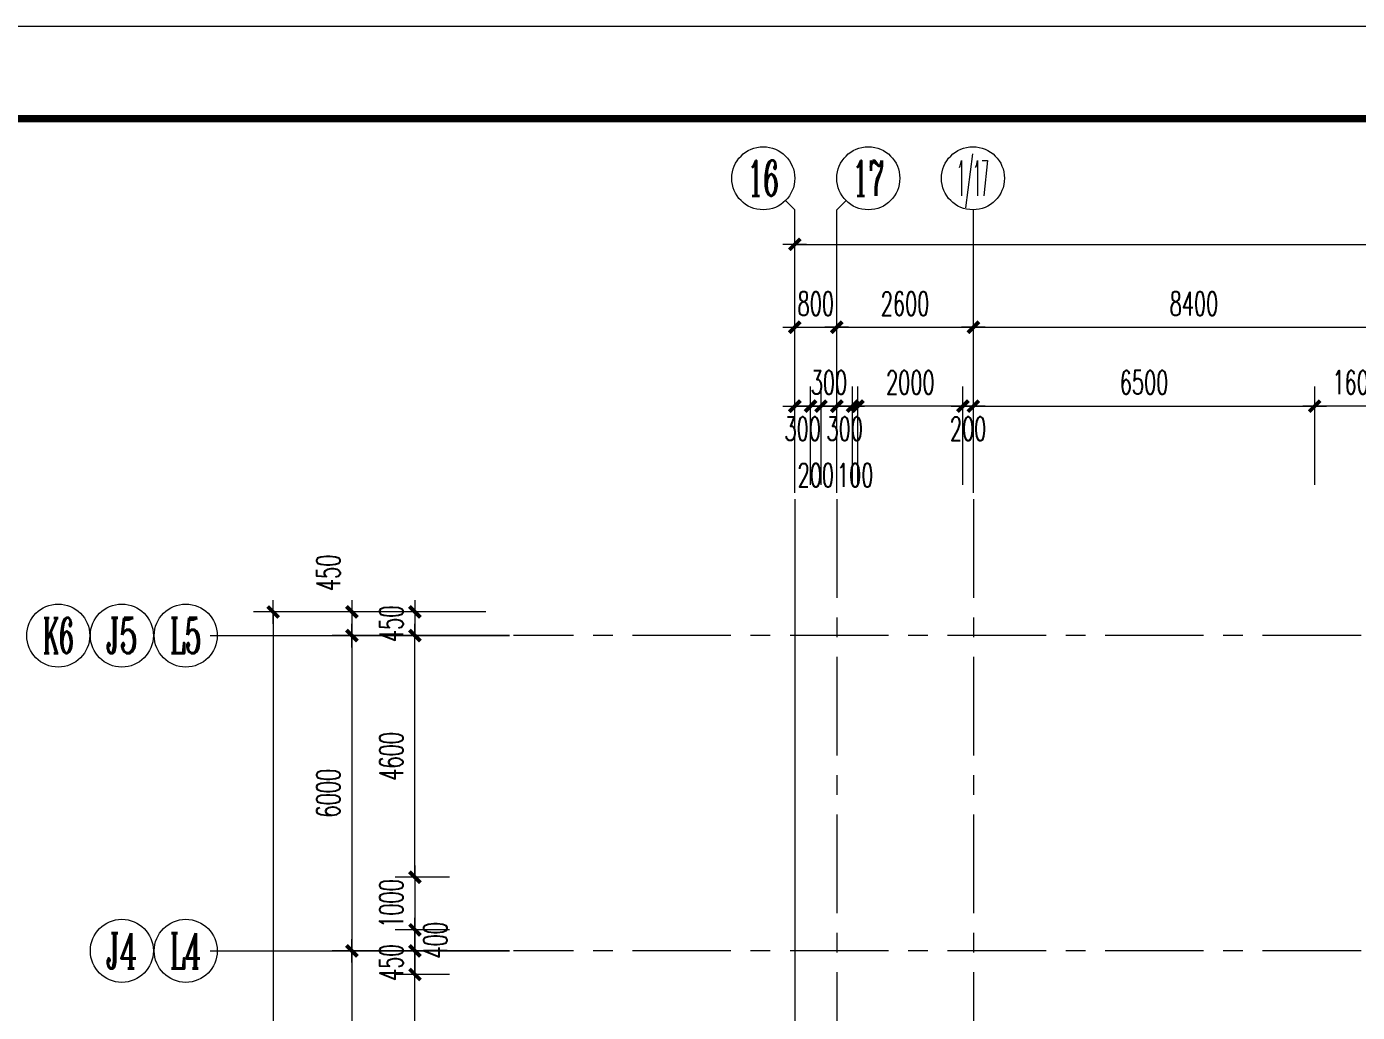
# Model space of a CAD drawing. Extents: x 2719331 to 3465925, y -270324 to -167476.
# Drawn here: x 2745557 to 2770897, y -186237 to -167476 of the extents above; entities that cross this region are included whole.
import ezdxf
from ezdxf.enums import TextEntityAlignment as Align

# ---------------------------------------------------------------- set-up
doc = ezdxf.new("R2010")
doc.units = 0
doc.header["$LTSCALE"] = 1500
doc.header["$MEASUREMENT"] = 0
doc.linetypes.add('CENTER', pattern=[2, 1.25, -0.25, 0.25, -0.25])
doc.layers.get('0').update_dxf_attribs({"linetype": 'CONTINUOUS', "lineweight": 0})
doc.layers.get('DEFPOINTS').update_dxf_attribs({"linetype": 'CONTINUOUS', "lineweight": 5})
for name, color, linetype, lineweight in [('AXIS', 7, 'CONTINUOUS', 5), ('AXIS_TEXT', 7, 'CONTINUOUS', 5), ('DOTE', 7, 'CENTER', 5), ('我的', 7, 'CONTINUOUS', 5)]:
    doc.layers.add(name, color=color, linetype=linetype, lineweight=lineweight)
doc.styles.add('COMPLEX', font='COMPLEX')
doc.styles.add('DIM_FONT', font='romans.shx', dxfattribs={"width": 0.6})
doc.dimstyles.new('DIMN150', dxfattribs={"dimscale": 1.5, "dimtxt": 300, "dimasz": 1, "dimexe": 250, "dimexo": 300, "dimgap": 150, "dimtad": 1, "dimdec": 0, "dimdsep": 46, "dimtxsty": 'DIM_FONT', "dimblk": '_DIMX', "dimcen": 2.5, "dimdle": 0.3, "dimclrd": 7, "dimclre": 256, "dimclrt": 256, "dimadec": 0, "dimazin": 0, "dimtfac": 1, "dimtdec": 0, "dimtix": 1, "dimtmove": 2, "dimatfit": 3, "dimldrblk": '_DIMX', "dimfxl": 1, "dimtvp": 1, "dimtolj": 1, "dimtzin": 0, "dimlwd": -1, "dimlwe": -1, "dimarcsym": 0})

# ---------------------------------------------------------------- blocks, each defined once
blk = doc.blocks.new('_AXISO1')
blk.add_line((0.354, -0.146), (0.5, 0))
blk.add_circle((0, -0.5), 0.5)
at = {"layer": 'AXIS_TEXT', "style": 'COMPLEX', "width": 1.041667}
blk.add_attdef('A', text='', height=0.56, dxfattribs=at).set_placement((-0.25, -0.78), (0.25, -0.78), align=Align.FIT)
blk = doc.blocks.new('_DIMX')
blk.add_line((-150, 0), (150, 0))
at = {"const_width": 50}
blk.add_lwpolyline([(-70, -70), (70, 70)], dxfattribs=at)
blk = doc.blocks.new('*D986')
at = {"layer": 'DEFPOINTS', "color": 0, "lineweight": 25}
for p in [(2760984, -173199), (2760184, -176349), (2760984, -176349)]:
    blk.add_point(p, dxfattribs=at)
at = {"layer": '我的'}
for p, q in [((2760184, -175899), (2760184, -172824)), ((2760984, -175899), (2760984, -172824))]:
    blk.add_line(p, q, dxfattribs=at)
at = {"layer": '我的', "color": 7}
for p, q in [((2760183, -173199), (2760181, -173199)), ((2760184, -173199), (2760984, -173199)), ((2760986, -173199), (2760987, -173199))]:
    blk.add_line(p, q, dxfattribs=at)
at = {"layer": '我的', "color": 7, "xscale": 1.5, "yscale": 1.5, "zscale": 1.5}
blk.add_blockref('_DIMX', (2760184, -173199), dxfattribs=at)
at = {"layer": '我的', "color": 7, "xscale": 1.5, "yscale": 1.5, "zscale": 1.5, "rotation": 180}
blk.add_blockref('_DIMX', (2760984, -173199), dxfattribs=at)
at = {"layer": '我的', "lineweight": 0, "insert": (2760584, -172749), "char_height": 450, "attachment_point": 5, "style": 'DIM_FONT'}
blk.add_mtext('\\A1;800', dxfattribs=at)
blk = doc.blocks.new('_AXISO')
blk.add_circle((0, 0), 0.5)
at = {"layer": 'AXIS_TEXT', "style": 'COMPLEX', "width": 1.041667}
blk.add_attdef('A', text='', height=0.56, dxfattribs=at).set_placement((-0.25, -0.28), (0.25, -0.28), align=Align.FIT)
blk = doc.blocks.new('*D987')
at = {"layer": 'DEFPOINTS', "color": 0, "lineweight": 25}
for p in [(2755201, -179066), (2751751, -185066), (2755201, -185066)]:
    blk.add_point(p, dxfattribs=at)
at = {"layer": '我的'}
for p, q in [((2754751, -179066), (2751376, -179066)), ((2754751, -185066), (2751376, -185066))]:
    blk.add_line(p, q, dxfattribs=at)
at = {"layer": '我的', "color": 7}
blk.add_line((2751751, -179068), (2751751, -185065), dxfattribs=at)
at = {"layer": '我的', "color": 7, "xscale": 1.5, "yscale": 1.5, "zscale": 1.5}
for p, rotation in [((2751751, -179066), 90), ((2751751, -185066), 270)]:
    blk.add_blockref('_DIMX', p, dxfattribs=dict(at, rotation=rotation))
at = {"layer": '我的', "lineweight": 0, "insert": (2751301, -182066), "char_height": 450, "attachment_point": 5, "rotation": 90, "style": 'DIM_FONT'}
blk.add_mtext('\\A1;6000', dxfattribs=at)
blk = doc.blocks.new('*D988')
at = {"layer": 'DEFPOINTS', "color": 0, "lineweight": 25}
for p in [(2755201, -185066), (2751751, -192266), (2755201, -192266)]:
    blk.add_point(p, dxfattribs=at)
at = {"layer": '我的'}
for p, q in [((2754751, -185066), (2751376, -185066)), ((2754751, -192266), (2751376, -192266))]:
    blk.add_line(p, q, dxfattribs=at)
at = {"layer": '我的', "color": 7}
blk.add_line((2751751, -185068), (2751751, -192265), dxfattribs=at)
at = {"layer": '我的', "color": 7, "xscale": 1.5, "yscale": 1.5, "zscale": 1.5}
for p, rotation in [((2751751, -185066), 90), ((2751751, -192266), 270)]:
    blk.add_blockref('_DIMX', p, dxfattribs=dict(at, rotation=rotation))
at = {"layer": '我的', "lineweight": 0, "insert": (2751301, -188666), "char_height": 450, "attachment_point": 5, "rotation": 90, "style": 'DIM_FONT'}
blk.add_mtext('\\A1;7200', dxfattribs=at)
blk = doc.blocks.new('_AXISO2')
blk.add_line((0.354, 0.146), (0.5, 0))
blk.add_circle((0, 0.5), 0.5)
at = {"layer": 'AXIS_TEXT', "style": 'COMPLEX', "width": 1.041667}
blk.add_attdef('A', text='', height=0.56, dxfattribs=at).set_placement((-0.25, 0.22), (0.25, 0.22), align=Align.FIT)
blk = doc.blocks.new('*D997')
at = {"layer": 'DEFPOINTS', "color": 0, "lineweight": 25}
for p in [(2760984, -173199), (2760184, -176349), (2760984, -176349)]:
    blk.add_point(p, dxfattribs=at)
at = {"layer": '我的'}
for p, q in [((2760184, -175899), (2760184, -172824)), ((2760984, -175899), (2760984, -172824))]:
    blk.add_line(p, q, dxfattribs=at)
at = {"layer": '我的', "color": 7}
for p, q in [((2760183, -173199), (2760181, -173199)), ((2760184, -173199), (2760984, -173199)), ((2760986, -173199), (2760987, -173199))]:
    blk.add_line(p, q, dxfattribs=at)
at = {"layer": '我的', "color": 7, "xscale": 1.5, "yscale": 1.5, "zscale": 1.5}
blk.add_blockref('_DIMX', (2760184, -173199), dxfattribs=at)
at = {"layer": '我的', "color": 7, "xscale": 1.5, "yscale": 1.5, "zscale": 1.5, "rotation": 180}
blk.add_blockref('_DIMX', (2760984, -173199), dxfattribs=at)
at = {"layer": '我的', "lineweight": 0, "insert": (2760584, -172749), "char_height": 450, "attachment_point": 5, "style": 'DIM_FONT'}
blk.add_mtext('\\A1;800', dxfattribs=at)
blk = doc.blocks.new('*D1927')
at = {"layer": 'DEFPOINTS', "color": 0, "lineweight": 25}
for p in [(2760984, -173199), (2760184, -176349), (2760984, -176349)]:
    blk.add_point(p, dxfattribs=at)
at = {"layer": '我的'}
for p, q in [((2760184, -175899), (2760184, -172824)), ((2760984, -175899), (2760984, -172824))]:
    blk.add_line(p, q, dxfattribs=at)
at = {"layer": '我的', "color": 7}
for p, q in [((2760183, -173199), (2760181, -173199)), ((2760184, -173199), (2760984, -173199)), ((2760986, -173199), (2760987, -173199))]:
    blk.add_line(p, q, dxfattribs=at)
at = {"layer": '我的', "color": 7, "xscale": 1.5, "yscale": 1.5, "zscale": 1.5}
blk.add_blockref('_DIMX', (2760184, -173199), dxfattribs=at)
at = {"layer": '我的', "color": 7, "xscale": 1.5, "yscale": 1.5, "zscale": 1.5, "rotation": 180}
blk.add_blockref('_DIMX', (2760984, -173199), dxfattribs=at)
at = {"layer": '我的', "lineweight": 0, "insert": (2760584, -172749), "char_height": 450, "attachment_point": 5, "style": 'DIM_FONT'}
blk.add_mtext('\\A1;800', dxfattribs=at)
blk = doc.blocks.new('*D1928')
at = {"layer": 'DEFPOINTS', "color": 0, "lineweight": 25}
for p in [(2763584, -173199), (2760984, -176349), (2763584, -176349)]:
    blk.add_point(p, dxfattribs=at)
at = {"layer": '我的'}
for p, q in [((2760984, -175899), (2760984, -172824)), ((2763584, -175899), (2763584, -172824))]:
    blk.add_line(p, q, dxfattribs=at)
at = {"layer": '我的', "color": 7}
blk.add_line((2760986, -173199), (2763583, -173199), dxfattribs=at)
at = {"layer": '我的', "color": 7, "xscale": 1.5, "yscale": 1.5, "zscale": 1.5, "rotation": 180}
blk.add_blockref('_DIMX', (2760984, -173199), dxfattribs=at)
at = {"layer": '我的', "color": 7, "xscale": 1.5, "yscale": 1.5, "zscale": 1.5}
blk.add_blockref('_DIMX', (2763584, -173199), dxfattribs=at)
at = {"layer": '我的', "lineweight": 0, "insert": (2762284, -172749), "char_height": 450, "attachment_point": 5, "style": 'DIM_FONT'}
blk.add_mtext('\\A1;2600', dxfattribs=at)
blk = doc.blocks.new('*D1929')
at = {"layer": 'DEFPOINTS', "color": 0, "lineweight": 25}
for p in [(2817534, -171620), (2817534, -175965), (2760184, -176190)]:
    blk.add_point(p, dxfattribs=at)
at = {"layer": '我的'}
for p, q in [((2760184, -175740), (2760184, -171245)), ((2817534, -175515), (2817534, -171245))]:
    blk.add_line(p, q, dxfattribs=at)
at = {"layer": '我的', "color": 7}
blk.add_line((2760186, -171620), (2817533, -171620), dxfattribs=at)
at = {"layer": '我的', "color": 7, "xscale": 1.5, "yscale": 1.5, "zscale": 1.5, "rotation": 180}
blk.add_blockref('_DIMX', (2760184, -171620), dxfattribs=at)
at = {"layer": '我的', "color": 7, "xscale": 1.5, "yscale": 1.5, "zscale": 1.5}
blk.add_blockref('_DIMX', (2817534, -171620), dxfattribs=at)
at = {"layer": '我的', "lineweight": 0, "insert": (2788859, -171170), "char_height": 450, "attachment_point": 5, "style": 'DIM_FONT'}
blk.add_mtext('\\A1;57350', dxfattribs=at)
blk = doc.blocks.new('*D1930')
at = {"layer": 'DEFPOINTS', "color": 0, "lineweight": 25}
for p in [(2760984, -173199), (2760184, -176349), (2760984, -176349)]:
    blk.add_point(p, dxfattribs=at)
at = {"layer": '我的'}
for p, q in [((2760184, -175899), (2760184, -172824)), ((2760984, -175899), (2760984, -172824))]:
    blk.add_line(p, q, dxfattribs=at)
at = {"layer": '我的', "color": 7}
for p, q in [((2760183, -173199), (2760181, -173199)), ((2760184, -173199), (2760984, -173199)), ((2760986, -173199), (2760987, -173199))]:
    blk.add_line(p, q, dxfattribs=at)
at = {"layer": '我的', "color": 7, "xscale": 1.5, "yscale": 1.5, "zscale": 1.5}
blk.add_blockref('_DIMX', (2760184, -173199), dxfattribs=at)
at = {"layer": '我的', "color": 7, "xscale": 1.5, "yscale": 1.5, "zscale": 1.5, "rotation": 180}
blk.add_blockref('_DIMX', (2760984, -173199), dxfattribs=at)
at = {"layer": '我的', "lineweight": 0, "insert": (2760584, -172749), "char_height": 450, "attachment_point": 5, "style": 'DIM_FONT'}
blk.add_mtext('\\A1;800', dxfattribs=at)
blk = doc.blocks.new('*D954')
at = {"layer": 'DEFPOINTS', "color": 0, "lineweight": 25}
for p in [(2754057, -183666), (2752951, -184666), (2754057, -184666)]:
    blk.add_point(p, dxfattribs=at)
at = {"layer": '我的'}
for p, q in [((2753607, -183666), (2752576, -183666)), ((2753607, -184666), (2752576, -184666))]:
    blk.add_line(p, q, dxfattribs=at)
at = {"layer": '我的', "color": 7}
for p, q in [((2752951, -183665), (2752951, -183663)), ((2752951, -183666), (2752951, -184666)), ((2752951, -184668), (2752951, -184669))]:
    blk.add_line(p, q, dxfattribs=at)
at = {"layer": '我的', "color": 7, "xscale": 1.5, "yscale": 1.5, "zscale": 1.5}
for p, rotation in [((2752951, -183666), 270), ((2752951, -184666), 90)]:
    blk.add_blockref('_DIMX', p, dxfattribs=dict(at, rotation=rotation))
at = {"layer": '我的', "lineweight": 0, "insert": (2752501, -184166), "char_height": 450, "attachment_point": 5, "rotation": 90, "style": 'DIM_FONT'}
blk.add_mtext('\\A1;1000', dxfattribs=at)
blk = doc.blocks.new('*D956')
at = {"layer": 'DEFPOINTS', "color": 0, "lineweight": 25}
for p in [(2752951, -185516), (2754057, -185516), (2754057, -188365)]:
    blk.add_point(p, dxfattribs=at)
at = {"layer": '我的'}
for p, q in [((2753607, -185516), (2752576, -185516)), ((2753607, -188365), (2752576, -188365))]:
    blk.add_line(p, q, dxfattribs=at)
at = {"layer": '我的', "color": 7}
blk.add_line((2752951, -188364), (2752951, -185518), dxfattribs=at)
at = {"layer": '我的', "color": 7, "xscale": 1.5, "yscale": 1.5, "zscale": 1.5}
for p, rotation in [((2752951, -185516), 90), ((2752951, -188365), 270)]:
    blk.add_blockref('_DIMX', p, dxfattribs=dict(at, rotation=rotation))
at = {"layer": '我的', "lineweight": 0, "insert": (2752501, -186941), "char_height": 450, "attachment_point": 5, "rotation": 90, "style": 'DIM_FONT'}
blk.add_mtext('\\A1;2850', dxfattribs=at)
blk = doc.blocks.new('*D1904')
at = {"layer": 'DEFPOINTS', "color": 0, "lineweight": 25}
for p in [(2770084, -174699), (2763584, -176649), (2770084, -176649)]:
    blk.add_point(p, dxfattribs=at)
at = {"layer": '我的'}
for p, q in [((2763584, -176199), (2763584, -174324)), ((2770084, -176199), (2770084, -174324))]:
    blk.add_line(p, q, dxfattribs=at)
at = {"layer": '我的', "color": 7}
blk.add_line((2763586, -174699), (2770083, -174699), dxfattribs=at)
at = {"layer": '我的', "color": 7, "xscale": 1.5, "yscale": 1.5, "zscale": 1.5, "rotation": 180}
blk.add_blockref('_DIMX', (2763584, -174699), dxfattribs=at)
at = {"layer": '我的', "color": 7, "xscale": 1.5, "yscale": 1.5, "zscale": 1.5}
blk.add_blockref('_DIMX', (2770084, -174699), dxfattribs=at)
at = {"layer": '我的', "lineweight": 0, "insert": (2766834, -174249), "char_height": 450, "attachment_point": 5, "style": 'DIM_FONT'}
blk.add_mtext('\\A1;6500', dxfattribs=at)
blk = doc.blocks.new('*D1905')
at = {"layer": 'DEFPOINTS', "color": 0, "lineweight": 25}
for p in [(2763584, -174699), (2763384, -176649), (2763584, -176649)]:
    blk.add_point(p, dxfattribs=at)
at = {"layer": '我的'}
for p, q in [((2763384, -176199), (2763384, -174324)), ((2763584, -176199), (2763584, -174324))]:
    blk.add_line(p, q, dxfattribs=at)
at = {"layer": '我的', "color": 7}
for p, q in [((2763383, -174699), (2763381, -174699)), ((2763384, -174699), (2763584, -174699)), ((2763586, -174699), (2763587, -174699))]:
    blk.add_line(p, q, dxfattribs=at)
at = {"layer": '我的', "color": 7, "xscale": 1.5, "yscale": 1.5, "zscale": 1.5}
blk.add_blockref('_DIMX', (2763384, -174699), dxfattribs=at)
at = {"layer": '我的', "color": 7, "xscale": 1.5, "yscale": 1.5, "zscale": 1.5, "rotation": 180}
blk.add_blockref('_DIMX', (2763584, -174699), dxfattribs=at)
at = {"layer": '我的', "lineweight": 0, "insert": (2763484, -175131), "char_height": 450, "attachment_point": 5, "style": 'DIM_FONT'}
blk.add_mtext('\\A1;200', dxfattribs=at)
blk = doc.blocks.new('*D1001')
at = {"layer": 'DEFPOINTS', "color": 0, "lineweight": 25}
for p in [(2752951, -184666), (2754057, -184666), (2754057, -185066)]:
    blk.add_point(p, dxfattribs=at)
at = {"layer": '我的'}
for p, q in [((2753607, -184666), (2752576, -184666)), ((2753607, -185066), (2752576, -185066))]:
    blk.add_line(p, q, dxfattribs=at)
at = {"layer": '我的', "color": 7}
for p, q in [((2752951, -184665), (2752951, -184663)), ((2752951, -185066), (2752951, -184666)), ((2752951, -185068), (2752951, -185069))]:
    blk.add_line(p, q, dxfattribs=at)
at = {"layer": '我的', "color": 7, "xscale": 1.5, "yscale": 1.5, "zscale": 1.5}
for p, rotation in [((2752951, -184666), 270), ((2752951, -185066), 90)]:
    blk.add_blockref('_DIMX', p, dxfattribs=dict(at, rotation=rotation))
at = {"layer": '我的', "lineweight": 0, "insert": (2753340, -184866), "char_height": 450, "attachment_point": 5, "rotation": 90, "style": 'DIM_FONT'}
blk.add_mtext('\\A1;400', dxfattribs=at)
blk = doc.blocks.new('*D1472')
at = {"layer": 'DEFPOINTS', "color": 0, "lineweight": 25}
for p in [(2760484, -174699), (2760184, -176649), (2760484, -176649)]:
    blk.add_point(p, dxfattribs=at)
at = {"layer": '我的'}
for p, q in [((2760184, -176199), (2760184, -174324)), ((2760484, -176199), (2760484, -174324))]:
    blk.add_line(p, q, dxfattribs=at)
at = {"layer": '我的', "color": 7}
for p, q in [((2760183, -174699), (2760181, -174699)), ((2760184, -174699), (2760484, -174699)), ((2760486, -174699), (2760487, -174699))]:
    blk.add_line(p, q, dxfattribs=at)
at = {"layer": '我的', "color": 7, "xscale": 1.5, "yscale": 1.5, "zscale": 1.5}
for p, rotation in [((2760184, -174699), 359.999227126401), ((2760484, -174699), 179.999227126401)]:
    blk.add_blockref('_DIMX', p, dxfattribs=dict(at, rotation=rotation))
at = {"layer": '我的', "lineweight": 0, "insert": (2760334, -175131), "char_height": 450, "attachment_point": 5, "rotation": 359.9992, "style": 'DIM_FONT'}
blk.add_mtext('\\A1;300', dxfattribs=at)
blk = doc.blocks.new('*D1473')
at = {"layer": 'DEFPOINTS', "color": 0, "lineweight": 25}
for p in [(2760484, -174699), (2760484, -176649), (2760684, -176649)]:
    blk.add_point(p, dxfattribs=at)
at = {"layer": '我的'}
for p, q in [((2760484, -176199), (2760484, -174324)), ((2760684, -176199), (2760684, -174324))]:
    blk.add_line(p, q, dxfattribs=at)
at = {"layer": '我的', "color": 7}
for p, q in [((2760483, -174699), (2760481, -174699)), ((2760684, -174699), (2760484, -174699)), ((2760686, -174699), (2760687, -174699))]:
    blk.add_line(p, q, dxfattribs=at)
at = {"layer": '我的', "color": 7, "xscale": 1.5, "yscale": 1.5, "zscale": 1.5}
for p, rotation in [((2760484, -174699), 0.001159640996957974), ((2760684, -174699), 180.001159640997)]:
    blk.add_blockref('_DIMX', p, dxfattribs=dict(at, rotation=rotation))
at = {"layer": '我的', "lineweight": 0, "insert": (2760584, -176013), "char_height": 450, "attachment_point": 5, "rotation": 0.0012, "style": 'DIM_FONT'}
blk.add_mtext('\\A1;200', dxfattribs=at)
blk = doc.blocks.new('*D1474')
at = {"layer": 'DEFPOINTS', "color": 0, "lineweight": 25}
for p in [(2760984, -174699), (2760684, -176649), (2760984, -176649)]:
    blk.add_point(p, dxfattribs=at)
at = {"layer": '我的'}
for p, q in [((2760684, -176199), (2760684, -174324)), ((2760984, -176199), (2760984, -174324))]:
    blk.add_line(p, q, dxfattribs=at)
at = {"layer": '我的', "color": 7}
for p, q in [((2760683, -174699), (2760681, -174699)), ((2760684, -174699), (2760984, -174699)), ((2760986, -174699), (2760987, -174699))]:
    blk.add_line(p, q, dxfattribs=at)
at = {"layer": '我的', "color": 7, "xscale": 1.5, "yscale": 1.5, "zscale": 1.5}
for p, rotation in [((2760684, -174699), 359.9992070189314), ((2760984, -174699), 179.9992070189314)]:
    blk.add_blockref('_DIMX', p, dxfattribs=dict(at, rotation=rotation))
at = {"layer": '我的', "lineweight": 0, "insert": (2760834, -174249), "char_height": 450, "attachment_point": 5, "rotation": 359.9992, "style": 'DIM_FONT'}
blk.add_mtext('\\A1;300', dxfattribs=at)
blk = doc.blocks.new('*D1475')
at = {"layer": 'DEFPOINTS', "color": 0, "lineweight": 25}
for p in [(2760984, -174699), (2760984, -176649), (2761284, -176649)]:
    blk.add_point(p, dxfattribs=at)
at = {"layer": '我的'}
for p, q in [((2760984, -176199), (2760984, -174324)), ((2761284, -176199), (2761284, -174324))]:
    blk.add_line(p, q, dxfattribs=at)
at = {"layer": '我的', "color": 7}
for p, q in [((2760983, -174699), (2760981, -174699)), ((2761284, -174699), (2760984, -174699)), ((2761286, -174699), (2761287, -174699))]:
    blk.add_line(p, q, dxfattribs=at)
at = {"layer": '我的', "color": 7, "xscale": 1.5, "yscale": 1.5, "zscale": 1.5}
for p, rotation in [((2760984, -174699), 0.0007929810686319507), ((2761284, -174699), 180.0007929810687)]:
    blk.add_blockref('_DIMX', p, dxfattribs=dict(at, rotation=rotation))
at = {"layer": '我的', "lineweight": 0, "insert": (2761134, -175131), "char_height": 450, "attachment_point": 5, "rotation": 0.0008, "style": 'DIM_FONT'}
blk.add_mtext('\\A1;300', dxfattribs=at)
blk = doc.blocks.new('*D1476')
at = {"layer": 'DEFPOINTS', "color": 0, "lineweight": 25}
for p in [(2761284, -174699), (2761284, -176649), (2761384, -176649)]:
    blk.add_point(p, dxfattribs=at)
at = {"layer": '我的'}
for p, q in [((2761284, -176199), (2761284, -174324)), ((2761384, -176199), (2761384, -174324))]:
    blk.add_line(p, q, dxfattribs=at)
at = {"layer": '我的', "color": 7}
for p, q in [((2761283, -174699), (2761281, -174699)), ((2761384, -174699), (2761284, -174699)), ((2761386, -174699), (2761387, -174699))]:
    blk.add_line(p, q, dxfattribs=at)
at = {"layer": '我的', "color": 7, "xscale": 1.5, "yscale": 1.5, "zscale": 1.5}
for p, rotation in [((2761284, -174699), 0.002377703915740883), ((2761384, -174699), 180.0023777039158)]:
    blk.add_blockref('_DIMX', p, dxfattribs=dict(at, rotation=rotation))
at = {"layer": '我的', "lineweight": 0, "insert": (2761334, -176013), "char_height": 450, "attachment_point": 5, "rotation": 0.0024, "style": 'DIM_FONT'}
blk.add_mtext('\\A1;100', dxfattribs=at)
blk = doc.blocks.new('*D1477')
at = {"layer": 'DEFPOINTS', "color": 0, "lineweight": 25}
for p in [(2761384, -174699), (2761384, -176649), (2763384, -176649)]:
    blk.add_point(p, dxfattribs=at)
at = {"layer": '我的'}
for p, q in [((2761384, -176199), (2761384, -174324)), ((2763384, -176199), (2763384, -174324))]:
    blk.add_line(p, q, dxfattribs=at)
at = {"layer": '我的', "color": 7}
blk.add_line((2763383, -174699), (2761386, -174699), dxfattribs=at)
at = {"layer": '我的', "color": 7, "xscale": 1.5, "yscale": 1.5, "zscale": 1.5}
for p, rotation in [((2761384, -174699), 180.0001189811168), ((2763384, -174699), 0.0001189811168789135)]:
    blk.add_blockref('_DIMX', p, dxfattribs=dict(at, rotation=rotation))
at = {"layer": '我的', "lineweight": 0, "insert": (2762384, -174249), "char_height": 450, "attachment_point": 5, "rotation": 0.0001, "style": 'DIM_FONT'}
blk.add_mtext('\\A1;2000', dxfattribs=at)
blk = doc.blocks.new('*D1478')
at = {"layer": 'DEFPOINTS', "color": 0, "lineweight": 25}
for p in [(2770084, -174699), (2770084, -176649), (2771684, -176649)]:
    blk.add_point(p, dxfattribs=at)
at = {"layer": '我的'}
for p, q in [((2770084, -176199), (2770084, -174324)), ((2771684, -176199), (2771684, -174324))]:
    blk.add_line(p, q, dxfattribs=at)
at = {"layer": '我的', "color": 7}
blk.add_line((2771683, -174699), (2770086, -174699), dxfattribs=at)
at = {"layer": '我的', "color": 7, "xscale": 1.5, "yscale": 1.5, "zscale": 1.5}
for p, rotation in [((2770084, -174699), 179.9999999999823), ((2771684, -174699), 359.9999999999823)]:
    blk.add_blockref('_DIMX', p, dxfattribs=dict(at, rotation=rotation))
at = {"layer": '我的', "lineweight": 0, "insert": (2770884, -174249), "char_height": 450, "attachment_point": 5, "style": 'DIM_FONT'}
blk.add_mtext('\\A1;1600', dxfattribs=at)
blk = doc.blocks.new('*D1493')
at = {"layer": 'DEFPOINTS', "color": 0, "lineweight": 25}
for p in [(2754751, -178616), (2750251, -242016), (2754751, -242016)]:
    blk.add_point(p, dxfattribs=at)
at = {"layer": '我的'}
for p, q in [((2754301, -178616), (2749876, -178616)), ((2754301, -242016), (2749876, -242016))]:
    blk.add_line(p, q, dxfattribs=at)
at = {"layer": '我的', "color": 7}
blk.add_line((2750251, -178618), (2750251, -242015), dxfattribs=at)
at = {"layer": '我的', "color": 7, "xscale": 1.5, "yscale": 1.5, "zscale": 1.5}
for p, rotation in [((2750251, -178616), 90), ((2750251, -242016), 270)]:
    blk.add_blockref('_DIMX', p, dxfattribs=dict(at, rotation=rotation))
at = {"layer": '我的', "lineweight": 0, "insert": (2749801, -210316), "char_height": 450, "attachment_point": 5, "rotation": 90, "style": 'DIM_FONT'}
blk.add_mtext('\\A1;63400', dxfattribs=at)
blk = doc.blocks.new('*D1494')
at = {"layer": 'DEFPOINTS', "color": 0, "lineweight": 25}
for p in [(2753701, -178616), (2751751, -179066), (2753701, -179066)]:
    blk.add_point(p, dxfattribs=at)
at = {"layer": '我的'}
for p, q in [((2753251, -178616), (2751376, -178616)), ((2753251, -179066), (2751376, -179066))]:
    blk.add_line(p, q, dxfattribs=at)
at = {"layer": '我的', "color": 7}
for p, q in [((2751751, -178615), (2751751, -178613)), ((2751751, -178616), (2751751, -179066)), ((2751751, -179068), (2751751, -179069))]:
    blk.add_line(p, q, dxfattribs=at)
at = {"layer": '我的', "color": 7, "xscale": 1.5, "yscale": 1.5, "zscale": 1.5}
for p, rotation in [((2751751, -178616), 270), ((2751751, -179066), 90)]:
    blk.add_blockref('_DIMX', p, dxfattribs=dict(at, rotation=rotation))
at = {"layer": '我的', "lineweight": 0, "insert": (2751301, -177872), "char_height": 450, "attachment_point": 5, "rotation": 90, "style": 'DIM_FONT'}
blk.add_mtext('\\A1;450', dxfattribs=at)
blk = doc.blocks.new('*D1750')
at = {"layer": 'DEFPOINTS', "color": 0, "lineweight": 25}
for p in [(2754172, -178616), (2752951, -179066), (2754057, -179066)]:
    blk.add_point(p, dxfattribs=at)
at = {"layer": '我的'}
for p, q in [((2753722, -178616), (2752576, -178616)), ((2753607, -179066), (2752576, -179066))]:
    blk.add_line(p, q, dxfattribs=at)
at = {"layer": '我的', "color": 7}
for p, q in [((2752951, -178615), (2752951, -178613)), ((2752951, -178616), (2752951, -179066)), ((2752951, -179068), (2752951, -179069))]:
    blk.add_line(p, q, dxfattribs=at)
at = {"layer": '我的', "color": 7, "xscale": 1.5, "yscale": 1.5, "zscale": 1.5}
for p, rotation in [((2752951, -178616), 270), ((2752951, -179066), 90)]:
    blk.add_blockref('_DIMX', p, dxfattribs=dict(at, rotation=rotation))
at = {"layer": '我的', "lineweight": 0, "insert": (2752501, -178841), "char_height": 450, "attachment_point": 5, "rotation": 90, "style": 'DIM_FONT'}
blk.add_mtext('\\A1;450', dxfattribs=at)
blk = doc.blocks.new('*D1751')
at = {"layer": 'DEFPOINTS', "color": 0, "lineweight": 25}
for p in [(2752951, -179066), (2754057, -179066), (2754057, -183666)]:
    blk.add_point(p, dxfattribs=at)
at = {"layer": '我的'}
for p, q in [((2753607, -179066), (2752576, -179066)), ((2753607, -183666), (2752576, -183666))]:
    blk.add_line(p, q, dxfattribs=at)
at = {"layer": '我的', "color": 7}
blk.add_line((2752951, -183665), (2752951, -179068), dxfattribs=at)
at = {"layer": '我的', "color": 7, "xscale": 1.5, "yscale": 1.5, "zscale": 1.5}
for p, rotation in [((2752951, -179066), 90), ((2752951, -183666), 270)]:
    blk.add_blockref('_DIMX', p, dxfattribs=dict(at, rotation=rotation))
at = {"layer": '我的', "lineweight": 0, "insert": (2752501, -181366), "char_height": 450, "attachment_point": 5, "rotation": 90, "style": 'DIM_FONT'}
blk.add_mtext('\\A1;4600', dxfattribs=at)
blk = doc.blocks.new('*D1752')
at = {"layer": 'DEFPOINTS', "color": 0, "lineweight": 25}
for p in [(2754057, -185066), (2752951, -185516), (2754057, -185516)]:
    blk.add_point(p, dxfattribs=at)
at = {"layer": '我的'}
for p, q in [((2753607, -185066), (2752576, -185066)), ((2753607, -185516), (2752576, -185516))]:
    blk.add_line(p, q, dxfattribs=at)
at = {"layer": '我的', "color": 7}
for p, q in [((2752951, -185065), (2752951, -185063)), ((2752951, -185066), (2752951, -185516)), ((2752951, -185518), (2752951, -185519))]:
    blk.add_line(p, q, dxfattribs=at)
at = {"layer": '我的', "color": 7, "xscale": 1.5, "yscale": 1.5, "zscale": 1.5}
for p, rotation in [((2752951, -185066), 270), ((2752951, -185516), 90)]:
    blk.add_blockref('_DIMX', p, dxfattribs=dict(at, rotation=rotation))
at = {"layer": '我的', "lineweight": 0, "insert": (2752501, -185291), "char_height": 450, "attachment_point": 5, "rotation": 90, "style": 'DIM_FONT'}
blk.add_mtext('\\A1;450', dxfattribs=at)
blk = doc.blocks.new('*D867')
at = {"layer": 'DEFPOINTS', "color": 0, "lineweight": 25}
for p in [(2771984, -173199), (2763584, -176349), (2771984, -176349)]:
    blk.add_point(p, dxfattribs=at)
at = {"layer": '我的'}
for p, q in [((2763584, -175899), (2763584, -172824)), ((2771984, -175899), (2771984, -172824))]:
    blk.add_line(p, q, dxfattribs=at)
at = {"layer": '我的', "color": 7}
blk.add_line((2763586, -173199), (2771983, -173199), dxfattribs=at)
at = {"layer": '我的', "color": 7, "xscale": 1.5, "yscale": 1.5, "zscale": 1.5, "rotation": 180}
blk.add_blockref('_DIMX', (2763584, -173199), dxfattribs=at)
at = {"layer": '我的', "color": 7, "xscale": 1.5, "yscale": 1.5, "zscale": 1.5}
blk.add_blockref('_DIMX', (2771984, -173199), dxfattribs=at)
at = {"layer": '我的', "lineweight": 0, "insert": (2767784, -172749), "char_height": 450, "attachment_point": 5, "style": 'DIM_FONT'}
blk.add_mtext('\\A1;8400', dxfattribs=at)

msp = doc.modelspace()

# ---------------------------------------------------------------- linework, layer by layer
at = {"layer": 'AXIS', "color": 250}
msp.add_lwpolyline([(2719330.9, -167476.4), (2719330.9, -268789.8), (2856051.4, -268789.8), (2856051.4, -167476.4)], close=True, dxfattribs=at)
at = {"layer": 'AXIS', "color": 0, "const_width": 140.2}
msp.add_lwpolyline([(2721083.7, -169229.2), (2721083.7, -267037), (2854298.6, -267037), (2854298.6, -169229.2)], close=True, dxfattribs=at)
at = {"layer": 'DOTE', "lineweight": 0}
for p, q in [((2760984.1, -176471.8), (2760984, -243238.7)), ((2763584.1, -176471.8), (2763584.1, -221466.3)), ((2824967.9, -179066.3), (2754830.3, -179066.3)), ((2824967.9, -185066.3), (2754830.3, -185066.3))]:
    msp.add_line(p, q, dxfattribs=at)
at = {"layer": '我的', "lineweight": 0}
for p, q in [((2760184.1, -176348.7), (2760184, -170963)), ((2760984.1, -176348.7), (2760984, -170963)), ((2760984.1, -176348.7), (2760984, -170963)), ((2763584.1, -176348.7), (2763584, -170963)), ((2763584.1, -176348.7), (2763584, -170963)), ((2760184.1, -176471.8), (2760184, -247642.2)), ((2749051.3, -179066.3), (2754751.3, -179066.3)), ((2749051.3, -185066.3), (2754751.3, -185066.3)), ((2749051.3, -185066.3), (2754751.3, -185066.3))]:
    msp.add_line(p, q, dxfattribs=at)

# ---------------------------------------------------------------- block references
at = {"layer": 'AXIS', "lineweight": 0}
ref = msp.add_blockref('_AXISO1', (2760184, -170363), dxfattribs=dict(at, xscale=1200, yscale=1200, zscale=1200, rotation=270))
ref.add_attrib('A', '16', dxfattribs={"layer": 'AXIS_TEXT', "height": 672, "style": 'COMPLEX', "width": 0.646552}).set_placement((2759284, -170699), (2759884, -170699), align=Align.FIT)
ref = msp.add_blockref('_AXISO1', (2760184, -170363), dxfattribs=dict(at, xscale=1200, yscale=1200, zscale=1200, rotation=270))
ref.add_attrib('A', '16', dxfattribs={"layer": 'AXIS_TEXT', "height": 672, "style": 'COMPLEX', "width": 0.646552}).set_placement((2759284, -170699), (2759884, -170699), align=Align.FIT)
ref = msp.add_blockref('_AXISO1', (2760184, -170363), dxfattribs=dict(at, xscale=1200, yscale=1200, zscale=1200, rotation=270))
ref.add_attrib('A', '16', dxfattribs={"layer": 'AXIS_TEXT', "height": 672, "style": 'COMPLEX', "width": 0.646552}).set_placement((2759284, -170699), (2759884, -170699), align=Align.FIT)
ref = msp.add_blockref('_AXISO1', (2760184, -170363), dxfattribs=dict(at, xscale=1200, yscale=1200, zscale=1200, rotation=270))
ref.add_attrib('A', '16', dxfattribs={"layer": 'AXIS_TEXT', "height": 672, "style": 'COMPLEX', "width": 0.646552}).set_placement((2759284, -170699), (2759884, -170699), align=Align.FIT)
ref = msp.add_blockref('_AXISO2', (2760984, -170363), dxfattribs=dict(at, xscale=1200, yscale=1200, zscale=1200, rotation=270))
ref.add_attrib('A', '17', dxfattribs={"layer": 'AXIS_TEXT', "height": 672, "style": 'COMPLEX', "width": 0.646552}).set_placement((2761284, -170699), (2761884, -170699), align=Align.FIT)
ref = msp.add_blockref('_AXISO2', (2760984, -170363), dxfattribs=dict(at, xscale=1200, yscale=1200, zscale=1200, rotation=270))
ref.add_attrib('A', '17', dxfattribs={"layer": 'AXIS_TEXT', "height": 672, "style": 'COMPLEX', "width": 0.646552}).set_placement((2761284, -170699), (2761884, -170699), align=Align.FIT)
ref = msp.add_blockref('_AXISO', (2763576.6, -170363), dxfattribs=dict(at, xscale=1200, yscale=1200, zscale=1200))
ref.add_attrib('A', '1/17', dxfattribs={"layer": 'AXIS_TEXT', "height": 672, "style": 'COMPLEX', "width": 0.284091}).set_placement((2763276.6, -170699), (2763876.6, -170699), align=Align.FIT)
ref = msp.add_blockref('_AXISO', (2746159.3, -179066.3), dxfattribs=dict(at, xscale=1200, yscale=1200, zscale=1200))
ref.add_attrib('A', 'K6', dxfattribs={"layer": 'AXIS_TEXT', "height": 672, "style": 'COMPLEX', "width": 0.520833}).set_placement((2745859.3, -179402.3), (2746459.3, -179402.3), align=Align.FIT)
ref = msp.add_blockref('_AXISO', (2747370.4, -179066.3), dxfattribs=dict(at, xscale=1200, yscale=1200, zscale=1200))
ref.add_attrib('A', 'J5', dxfattribs={"layer": 'AXIS_TEXT', "height": 672, "style": 'COMPLEX', "width": 0.646552}).set_placement((2747070.4, -179402.3), (2747670.4, -179402.3), align=Align.FIT)
ref = msp.add_blockref('_AXISO', (2748586.4, -179066.3), dxfattribs=dict(at, xscale=1200, yscale=1200, zscale=1200))
ref.add_attrib('A', 'L5', dxfattribs={"layer": 'AXIS_TEXT', "height": 672, "style": 'COMPLEX', "width": 0.585937}).set_placement((2748286.4, -179402.3), (2748886.4, -179402.3), align=Align.FIT)
ref = msp.add_blockref('_AXISO', (2747370.4, -185066.3), dxfattribs=dict(at, xscale=1200, yscale=1200, zscale=1200))
ref.add_attrib('A', 'J4', dxfattribs={"layer": 'AXIS_TEXT', "height": 672, "style": 'COMPLEX', "width": 0.604839}).set_placement((2747070.4, -185402.3), (2747670.4, -185402.3), align=Align.FIT)
ref = msp.add_blockref('_AXISO', (2748586.4, -185066.3), dxfattribs=dict(at, xscale=1200, yscale=1200, zscale=1200))
ref.add_attrib('A', 'L4', dxfattribs={"layer": 'AXIS_TEXT', "height": 672, "style": 'COMPLEX', "width": 0.551471}).set_placement((2748286.4, -185402.3), (2748886.4, -185402.3), align=Align.FIT)

# ---------------------------------------------------------------- dimensions: what is measured, and where the dimension line sits
at = {"layer": '我的', "lineweight": 0}
for base, p1, p2, picture, middle in [((2817534.5, -171619.6), (2760184.1, -176189.9), (2817534.5, -175964.9), '*D1929', (2788859.3, -171169.6)), ((2760984.1, -173198.7), (2760184.1, -176348.7), (2760984.1, -176348.7), '*D986', (2760584.1, -172748.7)), ((2760984.1, -173198.7), (2760184.1, -176348.7), (2760984.1, -176348.7), '*D997', (2760584.1, -172748.7)), ((2760984.1, -173198.7), (2760184.1, -176348.7), (2760984.1, -176348.7), '*D1927', (2760584.1, -172748.7)), ((2760984.1, -173198.7), (2760184.1, -176348.7), (2760984.1, -176348.7), '*D1930', (2760584.1, -172748.7)), ((2763584.1, -173198.7), (2760984.1, -176348.7), (2763584.1, -176348.7), '*D1928', (2762284.1, -172748.7)), ((2771984, -173198.7), (2763584.1, -176348.7), (2771984, -176348.7), '*D867', (2767784.1, -172748.7))]:
    dim = msp.add_linear_dim(base=base, p1=p1, p2=p2, dimstyle='DIMN150', dxfattribs=at)
    dim.commit()
    dim.dimension.update_dxf_attribs({"geometry": picture, "text_midpoint": middle})
for p1, p2, distance, picture, middle in [((2760684, -176648.7), (2760984.1, -176648.7), 1950, '*D1474', (2760834.1, -174248.7)), ((2763384, -176648.7), (2761384.1, -176648.7), -1950, '*D1477', (2762384.1, -174248.7)), ((2763584, -176648.7), (2770084, -176648.7), 1950, '*D1904', (2766834, -174248.7)), ((2771684, -176648.7), (2770084, -176648.7), -1950, '*D1478', (2770884, -174248.7)), ((2754751.3, -178616.3), (2754751.3, -242016.3), -4500, '*D1493', (2749801.3, -210316.3)), ((2755201.3, -179066.3), (2755201.3, -185066.3), -3450, '*D987', (2751301.3, -182066.3))]:
    dim = msp.add_aligned_dim(p1=p1, p2=p2, distance=distance, dimstyle='DIMN150', dxfattribs=at)
    dim.commit()
    dim.dimension.update_dxf_attribs({"geometry": picture, "text_midpoint": middle})
for base, p1, p2, angle, picture, middle, dimtype in [((2760484.1, -174698.7), (2760184.1, -176648.7), (2760484.1, -176648.7), 359.99923, '*D1472', (2760334.1, -175130.7), 161), ((2760484.1, -174698.7), (2760684, -176648.7), (2760484.1, -176648.7), 180.00116, '*D1473', (2760584, -176012.7), 161), ((2760984.1, -174698.7), (2761284.2, -176648.7), (2760984.2, -176648.7), 180.00079, '*D1475', (2761134.2, -175130.7), 161), ((2761284, -174698.7), (2761384.2, -176648.7), (2761284.1, -176648.7), 180.00238, '*D1476', (2761334, -176012.7), 161), ((2763584, -174698.7), (2763384, -176648.7), (2763584, -176648.7), 0, '*D1905', (2763484, -175130.7), 161), ((2751751.3, -179066.3), (2753701.3, -178616.2), (2753701.3, -179066.3), 270, '*D1494', (2751301.3, -177871.8), 161), ((2752951.3, -184666.3), (2754056.6, -185066.3), (2754056.6, -184666.3), 90, '*D1001', (2753339.9, -184866.3), 160)]:
    dim = msp.add_linear_dim(base=base, p1=p1, p2=p2, angle=angle, dimstyle='DIMN150', dxfattribs=at)
    dim.commit()
    dim.dimension.update_dxf_attribs({"geometry": picture, "text_midpoint": middle, "dimtype": dimtype})
for base, p1, p2, picture, middle in [((2752951.3, -179066.3), (2754171.5, -178616.3), (2754056.6, -179066.3), '*D1750', (2752501.3, -178841.3)), ((2752951.3, -179066.3), (2754056.6, -183666.3), (2754056.6, -179066.3), '*D1751', (2752501.3, -181366.3)), ((2752951.3, -184666.3), (2754056.6, -183666.3), (2754056.6, -184666.3), '*D954', (2752501.3, -184166.3)), ((2751751.3, -192266.3), (2755201.3, -185066.3), (2755201.3, -192266.3), '*D988', (2751301.3, -188666.3)), ((2752951.3, -185516.3), (2754056.6, -185066.3), (2754056.6, -185516.3), '*D1752', (2752501.3, -185291.3))]:
    dim = msp.add_linear_dim(base=base, p1=p1, p2=p2, angle=90, dimstyle='DIMN150', dxfattribs=at)
    dim.commit()
    dim.dimension.update_dxf_attribs({"geometry": picture, "text_midpoint": middle})
dim = msp.add_linear_dim(base=(2752951.3, -185516.3), p1=(2754056.6, -188365.4), p2=(2754056.6, -185516.3), angle=90, text='2850', dimstyle='DIMN150', dxfattribs=at)
dim.commit()
dim.dimension.update_dxf_attribs({"geometry": '*D956', "text_midpoint": (2752501.3, -186940.8)})

doc.saveas('drawing.dxf')
